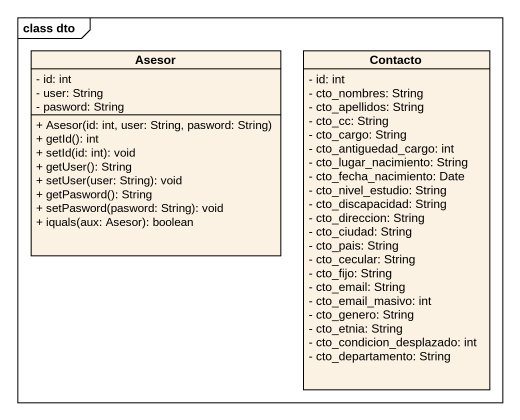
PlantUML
@startuml
mainframe class dto
hide circle
hide empty members
skinparam classAttributeIconSize 0
class Asesor {
  - id: int
  - user: String
  - pasword: String
  + Asesor(id: int, user: String, pasword: String)
  + getId(): int
  + setId(id: int): void
  + getUser(): String
  + setUser(user: String): void
  + getPasword(): String
  + setPasword(pasword: String): void
  + iquals(aux: Asesor): boolean
}
class Contacto {
  - id: int
  - cto_nombres: String
  - cto_apellidos: String
  - cto_cc: String
  - cto_cargo: String
  - cto_antiguedad_cargo: int
  - cto_lugar_nacimiento: String
  - cto_fecha_nacimiento: Date
  - cto_nivel_estudio: String
  - cto_discapacidad: String
  - cto_direccion: String
  - cto_ciudad: String
  - cto_pais: String
  - cto_cecular: String
  - cto_fijo: String
  - cto_email: String
  - cto_email_masivo: int
  - cto_genero: String
  - cto_etnia: String
  - cto_condicion_desplazado: int
  - cto_departamento: String
}
@enduml
